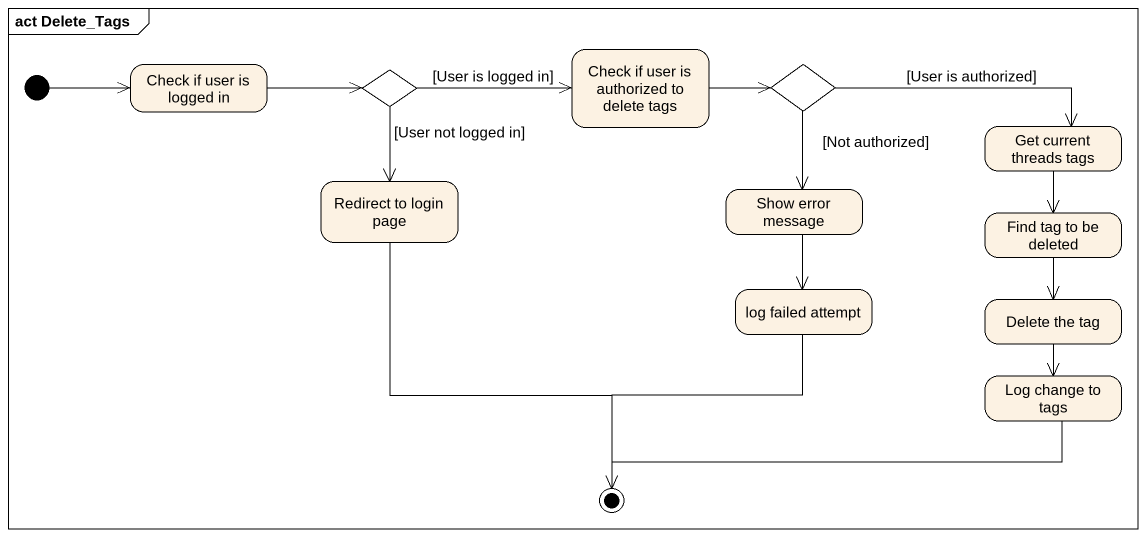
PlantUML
@startuml
mainframe act Delete_Tags
hide empty description
state "Check if user is logged in" as Check_if_user_is_logged_in
state choice1 <<choice>>
state "Check if user is authorized to delete tags" as Check_if_user_is_authorized
state choice2 <<choice>>
state "Get current threads tags" as Get_current_threads_tags
state "Redirect to login page" as Redirect_to_login_page
state "Show error message" as Show_error_message
state "Find tag to be deleted" as Find_tag_to_be_deleted
state "log failed attempt" as log_failed_attempt
state "Delete the tag" as Delete_the_tag
state "Log change to tags" as Log_change_to_tags
[*] -right-> Check_if_user_is_logged_in
Check_if_user_is_logged_in -right-> choice1
choice1 -right-> Check_if_user_is_authorized : [User is logged in]
choice1 --> Redirect_to_login_page : [User not logged in]
Check_if_user_is_authorized -right-> choice2
choice2 -right-> Get_current_threads_tags : [User is authorized]
choice2 --> Show_error_message : [Not authorized]
Get_current_threads_tags --> Find_tag_to_be_deleted
Show_error_message --> log_failed_attempt
Find_tag_to_be_deleted --> Delete_the_tag
Delete_the_tag --> Log_change_to_tags
Redirect_to_login_page --> [*]
log_failed_attempt --> [*]
Log_change_to_tags -left-> [*]
@enduml
